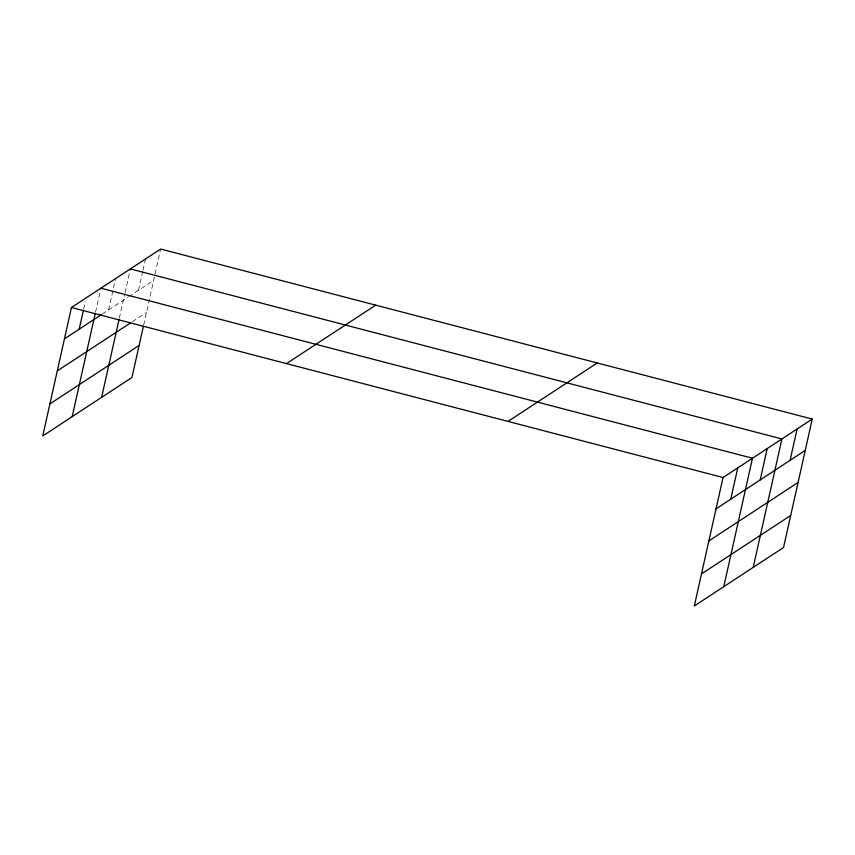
<?xml version="1.0" encoding="UTF-8"?>
<svg xmlns="http://www.w3.org/2000/svg" width="855" height="855" viewBox="0 0 855 855"><rect width="100%" height="100%" fill="white"/><g stroke="black" fill="none" stroke-linecap="round" stroke-linejoin="round"><path stroke-width="0.64" stroke-dasharray="4.28 3.21" d="M83.662 309.136L85.34 301.612M95.578 312.022L100.623 289.46M108.617 309.905L115.617 278.559M119.326 318.199L124.734 293.992M125.012 292.731L130.334 268.919M138.499 290.326L142.7 271.516M142.988 270.266L145.51 258.98M143.661 325.124L160.387 250.291M102.301 314.041L127.662 297.422M128.752 296.706L153.665 280.387M132.418 321.651L146.504 312.428"/><path stroke-width="1.28" d="M812.25 419.068L723.041 477.528L694.324 605.96L783.543 547.51L812.25 419.068L160.676 249.04L71.457 307.49L42.75 435.932L131.959 377.472L143.383 326.386M79.173 329.196L83.373 310.386M72.194 416.642L95.29 313.283M101.627 397.351L119.037 319.481M730.747 499.224L737.758 467.877M723.768 586.669L752.475 458.237L100.901 288.199M760.191 479.933L767.202 448.586M753.212 567.378L781.919 438.946L130.334 268.919M790.073 460.353L797.084 429.007M64.456 338.837L101.253 314.726M57.296 370.878L130.259 323.072M49.911 403.891L139.13 345.431M286.478 363.599L375.698 305.149M508.02 421.419L597.228 362.958M716.03 508.864L805.239 450.414M708.87 540.905L798.078 482.455M701.495 573.919L790.704 515.469M71.457 307.49L723.041 477.528"/></g></svg>
